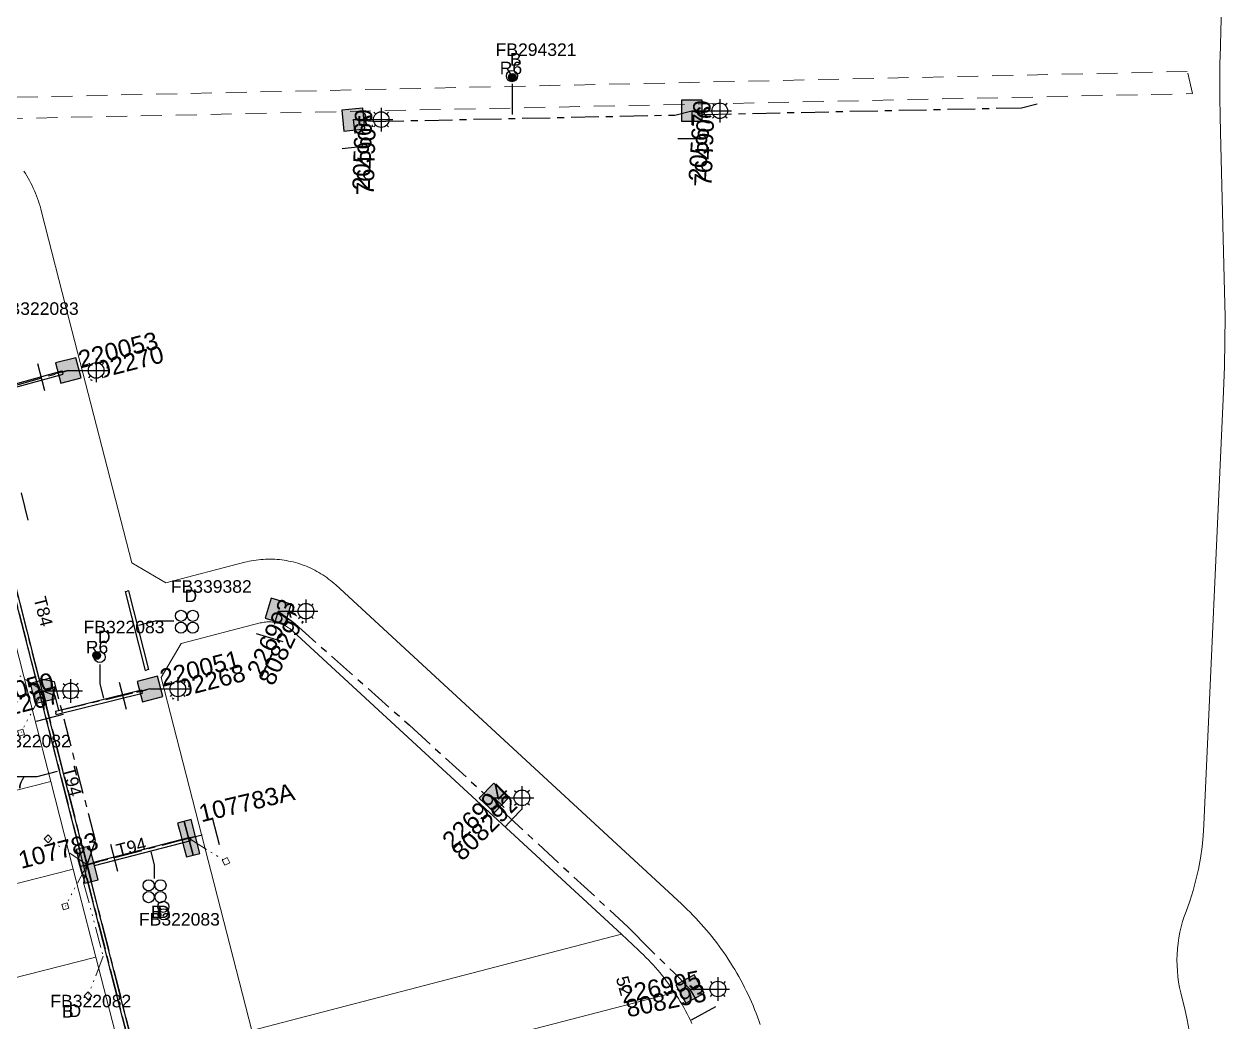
# Model space of a CAD drawing. Header units: metres. Extents: x 307635 to 308805, y 6256169 to 6257356.
# Drawn here: x 308471.6 to 308643.9, y 6256624.1 to 6256767.3 of the extents above; entities that cross this region are included whole.
import ezdxf
from ezdxf.enums import TextEntityAlignment as Align

# ---------------------------------------------------------------- set-up
doc = ezdxf.new("R2010")
doc.units = ezdxf.units.M
for name, pattern in [('Cable Exist UG', [7, 4, -1, 1, -1]), ('Dash', [5, 3, -2]), ('PHANTOMX2', [6.6, 3, -0.75, 0.2, -0.75, 0.2, -0.75, 0.2, -0.75])]:
    doc.linetypes.add(name, pattern=pattern)
doc.layers.get('0').update_dxf_attribs({"color": 6})
doc.layers.get('Defpoints').update_dxf_attribs({"color": 250})
for name, color, linetype, lineweight in [('Cadastre Buildings_SP_EXT', 78, 'Continuous', 15), ('Cadastre Developer_SP_EXT', 98, 'Continuous', 15), ('Cadastre Land Parcels_SP_EXT', 118, 'Continuous', 15), ('Mains_LV_EXT', 163, 'Continuous', 25), ('Mains_SL_EXT', 131, 'Continuous', 25), ('Services_SP_EXT', 42, 'PHANTOMX2', 20)]:
    doc.layers.add(name, color=color, linetype=linetype, lineweight=lineweight)
for name, color, linetype in [('Duct_SP_EXT', 30, 'Continuous'), ('Equip_SP_SL_EXT', 7, 'Continuous'), ('SupportsUG_SP_LV_EXT', 7, 'Continuous'), ('SupportsUG_SP_LV_SL_EXT', 7, 'Continuous')]:
    doc.layers.add(name, color=color, linetype=linetype)
doc.styles.add('COLUMN_LABEL', font='arial.ttf', dxfattribs={"height": 2})
doc.styles.add('iecARIAL', font='arial.ttf', dxfattribs={"height": 2})
doc.styles.add('POLE_LABEL', font='arial.ttf', dxfattribs={"height": 2})
doc.styles.add('SL_LABEL', font='arial.ttf', dxfattribs={"height": 2})
doc.styles.get("Standard").update_dxf_attribs({"font": 'arial.ttf'})

# ---------------------------------------------------------------- blocks, each defined once
blk = doc.blocks.new('COLUMN_EXT')
blk.add_hatch(color=256).paths.add_polyline_path([(1.5, -1.5), (1.5, 1.5), (-1.5, 1.5), (-1.5, -1.5)])
blk.add_lwpolyline([(1.5, 1.5), (-1.5, 1.5), (-1.5, -1.5), (1.5, -1.5)], close=True)
at = {"layer": 'Defpoints', "flags": 128}
for points in [[(0, 0), (0, -2)], [(2, -4), (-2, -4)]]:
    blk.add_lwpolyline(points, dxfattribs=at)
at = {"flags": 9}
for tag, p in [('SUBURB', (-1.81, 1.8)), ('NOTES', (-1.81, 2)), ('COLUMN_TYPE', (-1.81, 0.4)), ('STREETNAME', (-1.81, 1.6)), ('OWNED_BY', (-1.81, 0.6)), ('LOCATION', (-1.81, 1.4)), ('LEGEND', (-1.81, 1.2)), ('USAGE', (-1.81, 1)), ('STATE', (-1.81, 0.8))]:
    blk.add_attdef(tag, text='', height=0.2, rotation=180, dxfattribs=at).set_placement(p, align=Align.MIDDLE_LEFT)
at = {"flags": 1}
blk.add_attdef('Z', (-1.81, 2.35), '', height=0.2, rotation=180, dxfattribs=at)
at = {"flags": 9}
for tag, style, p in [('STRUCTURE_PLANT_NUMBER', 'POLE_LABEL', (-1.81, -0.03)), ('STREET_CODE', 'COLUMN_LABEL', (-1.81, 0.2))]:
    blk.add_attdef(tag, text='', height=0.2, rotation=180, dxfattribs=dict(at, style=style)).set_placement(p, align=Align.MIDDLE_LEFT)
at = {"style": 'COLUMN_LABEL', "width": 0.9, "flags": 8}
blk.add_attdef('ASSET_NUM', text='', height=2, rotation=270, dxfattribs=at).set_placement((2, -4), align=Align.MIDDLE_LEFT)
blk = doc.blocks.new('PILLAR_EXT')
blk.add_hatch(color=256).paths.add_polyline_path([(2.5, -1), (2.5, 1), (-2.5, 1), (-2.5, -1)])
for p, q in [((2.5, 0), (-2.5, 0)), ((0, -1), (0, 1))]:
    blk.add_line(p, q)
at = {"ltscale": 10}
blk.add_line((-2.5, 0), (2.5, 0), dxfattribs=at)
blk.add_lwpolyline([(2.5, 1), (1.25, 1), (-1.25, 1), (-2.5, 1), (-2.5, -1), (2.5, -1)], close=True)
at = {"layer": 'Defpoints'}
for p, q in [((0, 0), (0, -2)), ((2, -4), (-2, -4))]:
    blk.add_line(p, q, dxfattribs=at)
for tag, p, flags in [('STREETNAME', (0, 1.8), 9), ('SUBURB', (0, 2), 1), ('SUPPORT_TYPE', (0, 0.6), 9), ('OWNED_BY', (0, 0.2), 9), ('LOCATION', (0, 1.2), 9), ('LEGEND', (0, 1), 9), ('PARENT', (0, 1.6), 9), ('USAGE', (0, 0.8), 9), ('NOTES', (0, 1.4), 9), ('STATE', (0, 0.4), 9)]:
    blk.add_attdef(tag, p, '', height=0.2, rotation=180, dxfattribs=dict(flags=flags))
at = {"width": 0.9, "flags": 8}
blk.add_attdef('ASSET_NUM', text='', height=2, rotation=270, dxfattribs=at).set_placement((2, -4), align=Align.MIDDLE_LEFT)
blk = doc.blocks.new('DUCT_EXT')
blk.add_circle((0, 0.8), 0.8)
at = {"flags": 1}
blk.add_attdef('Z', (0, 0), '', height=0.2, dxfattribs=at)
at = {"flags": 9}
for tag, p in [('DUCT_CODE', (0, 0)), ('XSECT_TYPE', (0, -0.2)), ('STATE', (0, -0.6)), ('FB_REFERENCE', (0, -0.4)), ('NOTES', (0, -0.8))]:
    blk.add_attdef(tag, text='', height=0.2, dxfattribs=at).set_placement(p, align=Align.MIDDLE_LEFT)
blk = doc.blocks.new('SL_LANTERN_EXT')
at = {"flags": 9}
for tag, p in [('LRATECODE', (-7.4, 0)), ('LOUTREACHVOCAB', (-7.2, 0)), ('LOUTREACH', (-7, 0)), ('LANTNUMBER', (-6.6, 0)), ('LNEW', (-6.4, 0)), ('LMASTVOCAB', (-6.2, 0)), ('LMAST', (-6, 0)), ('LLAMPVOCAB', (-5.8, 0)), ('LLAMP', (-5.6, 0)), ('LEXIST', (-5.4, 0)), ('LCHARGE3PERCENT', (-5.2, 0)), ('LCHARGE3', (-5, 0)), ('LCHARGE2PERCENT', (-4.8, 0)), ('LCHARGE2', (-4.6, 0)), ('LCHARGE1PERCENT', (-4.4, 0)), ('LCHARGE1', (-4.2, 0)), ('LCATEGORY', (-4, 0)), ('LBRACKETVOCAB', (-3.8, 0)), ('LBRACKET', (-3.6, 0)), ('LKINGHEIGHT', (-3.4, 0)), ('CREPLACE', (-3.2, 0)), ('CREMOVE', (-3, 0)), ('CNUMBER', (-2.8, 0)), ('CNEW', (-2.6, 0)), ('CEXIST', (-2.4, 0)), ('USAGE', (-2.2, 0)), ('STATE', (-2, 0)), ('OWNED_BY', (-1.8, 0)), ('ORIENTATION', (-1.6, 0)), ('OPERATING_VOLTAGE', (-1.4, 0)), ('NO_PHASES', (-1.2, 0)), ('LANTERN_TYPE', (-1, 0)), ('LANTERN_PURPOSE', (-0.8, 0)), ('CONTROL_TYPE', (-0.6, 0)), ('CONSTRUCTED_VOLTAGE', (-0.4, 0))]:
    blk.add_attdef(tag, text='', height=0.001, rotation=270, dxfattribs=at).set_placement(p, align=Align.MIDDLE_LEFT)
at = {"style": 'SL_LABEL', "flags": 9}
blk.add_attdef('STREET_CODE', text='', height=0.001, rotation=270, dxfattribs=at).set_placement((0, 0), align=Align.MIDDLE_LEFT)
at = {"flags": 1}
blk.add_attdef('Z', (0, 0), '', height=0.001, rotation=270, dxfattribs=at)
at = {"width": 0.9}
blk.add_attdef('LNUMBER', text='', height=1, dxfattribs=at).set_placement((7, -1), align=Align.MIDDLE_LEFT)
at = {"flags": 9}
for tag, p in [('LREMOVE', (0, -7.6)), ('LREPLACE', (0, -7.8)), ('LTYPE', (0, -8)), ('LTYPEVOCAB', (0, -8.2)), ('LEGEND', (0, -8.4)), ('SUBURB', (0, -8.6)), ('STREETNAME', (0, -8.8)), ('LOCATION', (0, -9)), ('NOTES', (0, -9.2)), ('MAINTAINED_BY', (0, -9.86))]:
    blk.add_attdef(tag, text='', height=0.001, dxfattribs=at).set_placement(p, align=Align.MIDDLE_LEFT)
blk.add_attdef('OPERATED_BY', (0, -9.61), '', height=0.001, dxfattribs=at)
blk.add_wipeout([(5.69, 0), (5.06, -1.06), (4, -1.69), (2.94, -1.06), (2.31, 0), (2.94, 1.06), (4, 1.69), (5.06, 1.06)])
for p, q in [((0, 0), (4, 0)), ((2.94, 1.06), (3.2, 0.8)), ((4, 1.69), (4, 0)), ((5.06, 1.06), (4.8, 0.8)), ((2.94, -1.06), (3.2, -0.8)), ((4, 0), (5.69, 0)), ((4, 0), (4, -1.69)), ((5.06, -1.06), (4.8, -0.8))]:
    blk.add_line(p, q)
blk.add_circle((4, 0), 1.12)
blk = doc.blocks.new('CCP_EXT')
at = {"flags": 9}
for tag, p in [('STATE', (0, -1.8)), ('LIFE_SUPPORT', (0, -1.6)), ('NOTES', (0, -2))]:
    blk.add_attdef(tag, text='', height=0.2, dxfattribs=at).set_placement(p, align=Align.MIDDLE_LEFT)
blk.add_wipeout([(0, 0.57), (0.57, 0), (0, -0.57), (-0.57, 0)])
blk.add_lwpolyline([(-0.57, 0), (0, 0.57), (0.57, 0), (0, -0.57), (-0.57, 0)])
at = {"flags": 1}
blk.add_attdef('Z', (0, 0), '', height=0.2, dxfattribs=at)
at = {"flags": 9}
for tag, p in [('CCP_TYPE', (0, 0)), ('CONSTRUCTED_VOLTAGE', (0, -0.2)), ('OPERATING_VOLTAGE', (0, -0.6)), ('ORIENTATION', (0, -0.8)), ('OWNED_BY', (0, -1)), ('NO_PHASES', (0, -0.4)), ('USAGE', (0, -1.2)), ('LEGEND', (0, -1.4))]:
    blk.add_attdef(tag, text='', height=0.2, dxfattribs=at).set_placement(p, align=Align.MIDDLE_LEFT)
blk = doc.blocks.new('CABLE_LARGE_EXT')
h = blk.add_hatch(color=256)
edge = h.paths.add_edge_path()
edge.add_arc((0, 0.55), 0.55, 0, 360)
blk.add_circle((0, 0.55), 0.55)
at = {"flags": 1}
blk.add_attdef('Z', (0, 0), '', height=0.2, dxfattribs=at)
at = {"flags": 9}
for tag, p in [('COND_CODE', (0, 0)), ('STATE', (0, -0.4)), ('XSECT_SIZE', (0, -0.6)), ('FB_REFERENCE', (0, -0.2)), ('NOTES', (0, -0.8))]:
    blk.add_attdef(tag, text='', height=0.2, dxfattribs=at).set_placement(p, align=Align.MIDDLE_LEFT)

msp = doc.modelspace()

# ---------------------------------------------------------------- linework, layer by layer
at = {"layer": 'Cadastre Land Parcels_SP_EXT', "linetype": 'Continuous'}
for points in [[(308638.75, 6256622.88), (308638.48, 6256624.44), (308638.14, 6256625.99), (308637.75, 6256627.51), (308637.55, 6256628.28), (308637.38, 6256629.05), (308637.25, 6256629.84), (308637.14, 6256630.63), (308637.07, 6256631.43), (308637.02, 6256632.22), (308637.01, 6256633.03), (308637.03, 6256633.82), (308637.08, 6256634.62), (308637.17, 6256635.41), (308637.28, 6256636.2), (308637.43, 6256636.98), (308637.6, 6256637.75), (308637.81, 6256638.51), (308638.05, 6256639.26), (308638.31, 6256639.99), (308638.84, 6256641.47), (308639.32, 6256642.97), (308639.73, 6256644.5), (308640.08, 6256646.06), (308640.38, 6256647.63), (308640.61, 6256649.22), (308640.78, 6256650.82), (308640.88, 6256652.42), (308643.7, 6256714.57), (308643.7, 6256714.57), (308643.83, 6256718.16), (308643.89, 6256721.74), (308643.9, 6256725.33), (308643.83, 6256728.91), (308643.24, 6256751.69), (308643.19, 6256754.15), (308643.16, 6256756.62), (308643.16, 6256759.08), (308643.18, 6256761.54), (308643.23, 6256764), (308643.3, 6256766.46), (308643.4, 6256768.92)], [(308638.75, 6256622.88), (308638.48, 6256624.44), (308638.14, 6256625.99), (308637.75, 6256627.51), (308637.55, 6256628.28), (308637.38, 6256629.05), (308637.25, 6256629.84), (308637.14, 6256630.63), (308637.07, 6256631.43), (308637.02, 6256632.22), (308637.01, 6256633.03), (308637.03, 6256633.82), (308637.08, 6256634.62), (308637.17, 6256635.41), (308637.28, 6256636.2), (308637.43, 6256636.98), (308637.6, 6256637.75), (308637.81, 6256638.51), (308638.05, 6256639.26), (308638.31, 6256639.99), (308638.84, 6256641.47), (308639.32, 6256642.97), (308639.73, 6256644.5), (308640.08, 6256646.06), (308640.38, 6256647.63), (308640.61, 6256649.22), (308640.78, 6256650.82), (308640.88, 6256652.42), (308643.7, 6256714.57), (308643.7, 6256714.57), (308643.83, 6256718.16), (308643.89, 6256721.74), (308643.9, 6256725.33), (308643.83, 6256728.91), (308643.24, 6256751.69), (308643.19, 6256754.15), (308643.16, 6256756.62), (308643.16, 6256759.08), (308643.18, 6256761.54), (308643.23, 6256764), (308643.3, 6256766.46), (308643.4, 6256768.92)], [(308471.55, 6256746.18), (308471.76, 6256745.84), (308471.96, 6256745.5), (308472.16, 6256745.15), (308472.35, 6256744.8), (308472.54, 6256744.45), (308472.72, 6256744.09), (308472.89, 6256743.73), (308473.05, 6256743.36), (308473.2, 6256743), (308473.35, 6256742.63), (308473.49, 6256742.25), (308473.63, 6256741.88), (308473.75, 6256741.5), (308473.87, 6256741.12), (308473.98, 6256740.74), (308474.08, 6256740.35), (308478.07, 6256724.84), (308487.02, 6256689.97), (308491.9, 6256687.11), (308503.24, 6256690.06), (308503.56, 6256690.14), (308503.89, 6256690.21), (308504.22, 6256690.27), (308504.55, 6256690.33), (308504.88, 6256690.38), (308505.21, 6256690.42), (308505.55, 6256690.46), (308505.88, 6256690.48), (308506.21, 6256690.5), (308506.55, 6256690.51), (308506.88, 6256690.51), (308507.22, 6256690.51), (308507.55, 6256690.49), (308507.89, 6256690.47), (308508.22, 6256690.44), (308508.55, 6256690.4), (308508.88, 6256690.36), (308509.21, 6256690.3), (308509.54, 6256690.24), (308509.87, 6256690.17), (308510.2, 6256690.1), (308510.52, 6256690.01), (308510.84, 6256689.92), (308511.16, 6256689.82), (308511.47, 6256689.71), (308511.79, 6256689.6), (308512.1, 6256689.48), (308512.41, 6256689.35), (308512.71, 6256689.21), (308513.01, 6256689.07), (308513.31, 6256688.91), (308513.6, 6256688.76), (308513.89, 6256688.59), (308514.18, 6256688.42), (308514.46, 6256688.24), (308514.74, 6256688.05), (308515.01, 6256687.86), (308515.28, 6256687.66), (308515.54, 6256687.46), (308515.8, 6256687.25), (308516.05, 6256687.03), (308516.3, 6256686.81), (308565.9, 6256641.06), (308566.32, 6256640.66), (308566.74, 6256640.26), (308567.15, 6256639.85), (308567.56, 6256639.44), (308567.96, 6256639.02), (308568.36, 6256638.59), (308568.75, 6256638.16), (308569.13, 6256637.73), (308569.51, 6256637.29), (308569.88, 6256636.84), (308570.25, 6256636.39), (308570.61, 6256635.94), (308570.96, 6256635.48), (308571.31, 6256635.01), (308571.65, 6256634.54), (308571.98, 6256634.07), (308572.31, 6256633.59), (308572.63, 6256633.11), (308572.95, 6256632.62), (308573.25, 6256632.13), (308573.55, 6256631.63), (308573.85, 6256631.13), (308574.14, 6256630.63), (308574.42, 6256630.12), (308574.69, 6256629.61), (308574.96, 6256629.09), (308575.21, 6256628.58), (308575.47, 6256628.05), (308575.71, 6256627.53), (308575.95, 6256627), (308576.18, 6256626.47), (308576.4, 6256625.93), (308576.62, 6256625.39), (308576.83, 6256624.85), (308577.03, 6256624.31), (308577.22, 6256623.76)], [(308471.55, 6256746.18), (308471.76, 6256745.84), (308471.96, 6256745.5), (308472.16, 6256745.15), (308472.35, 6256744.8), (308472.54, 6256744.45), (308472.72, 6256744.09), (308472.89, 6256743.73), (308473.05, 6256743.36), (308473.2, 6256743), (308473.35, 6256742.63), (308473.49, 6256742.25), (308473.63, 6256741.88), (308473.75, 6256741.5), (308473.87, 6256741.12), (308473.98, 6256740.74), (308474.08, 6256740.35), (308478.07, 6256724.84), (308487.02, 6256689.97), (308491.9, 6256687.11), (308503.24, 6256690.06), (308503.56, 6256690.14), (308503.89, 6256690.21), (308504.22, 6256690.27), (308504.55, 6256690.33), (308504.88, 6256690.38), (308505.21, 6256690.42), (308505.55, 6256690.46), (308505.88, 6256690.48), (308506.21, 6256690.5), (308506.55, 6256690.51), (308506.88, 6256690.51), (308507.22, 6256690.51), (308507.55, 6256690.49), (308507.89, 6256690.47), (308508.22, 6256690.44), (308508.55, 6256690.4), (308508.88, 6256690.36), (308509.21, 6256690.3), (308509.54, 6256690.24), (308509.87, 6256690.17), (308510.2, 6256690.1), (308510.52, 6256690.01), (308510.84, 6256689.92), (308511.16, 6256689.82), (308511.47, 6256689.71), (308511.79, 6256689.6), (308512.1, 6256689.48), (308512.41, 6256689.35), (308512.71, 6256689.21), (308513.01, 6256689.07), (308513.31, 6256688.91), (308513.6, 6256688.76), (308513.89, 6256688.59), (308514.18, 6256688.42), (308514.46, 6256688.24), (308514.74, 6256688.05), (308515.01, 6256687.86), (308515.28, 6256687.66), (308515.54, 6256687.46), (308515.8, 6256687.25), (308516.05, 6256687.03), (308516.3, 6256686.81), (308565.9, 6256641.06), (308566.32, 6256640.66), (308566.74, 6256640.26), (308567.15, 6256639.85), (308567.56, 6256639.44), (308567.96, 6256639.02), (308568.36, 6256638.59), (308568.75, 6256638.16), (308569.13, 6256637.73), (308569.51, 6256637.29), (308569.88, 6256636.84), (308570.25, 6256636.39), (308570.61, 6256635.94), (308570.96, 6256635.48), (308571.31, 6256635.01), (308571.65, 6256634.54), (308571.98, 6256634.07), (308572.31, 6256633.59), (308572.63, 6256633.11), (308572.95, 6256632.62), (308573.25, 6256632.13), (308573.55, 6256631.63), (308573.85, 6256631.13), (308574.14, 6256630.63), (308574.42, 6256630.12), (308574.69, 6256629.61), (308574.96, 6256629.09), (308575.21, 6256628.58), (308575.47, 6256628.05), (308575.71, 6256627.53), (308575.95, 6256627), (308576.18, 6256626.47), (308576.4, 6256625.93), (308576.62, 6256625.39), (308576.83, 6256624.85), (308577.03, 6256624.31), (308577.22, 6256623.76)]]:
    msp.add_lwpolyline(points, dxfattribs=at)
for points in [[(308472.17, 6256671.22), (308468.94, 6256683.81), (308439.8, 6256676.39), (308440.3, 6256674.45), (308442.78, 6256664.76), (308443.03, 6256663.79), (308472.17, 6256671.22)], [(308475.4, 6256658.62), (308472.17, 6256671.22), (308443.03, 6256663.79), (308445.27, 6256655.07), (308446.26, 6256651.21), (308475.4, 6256658.62)], [(308478.64, 6256646.02), (308475.4, 6256658.62), (308446.26, 6256651.21), (308447.76, 6256645.38), (308449.5, 6256638.61), (308478.64, 6256646.02)], [(308481.87, 6256633.42), (308478.64, 6256646.02), (308449.5, 6256638.61), (308450.25, 6256635.69), (308452.73, 6256626), (308481.87, 6256633.42)], [(308564.91, 6256628.36), (308564.64, 6256628.78), (308564.35, 6256629.19), (308564.06, 6256629.59), (308563.76, 6256629.99), (308563.45, 6256630.39), (308563.14, 6256630.78), (308562.83, 6256631.17), (308562.51, 6256631.55), (308562.18, 6256631.93), (308561.85, 6256632.3), (308561.51, 6256632.67), (308561.16, 6256633.04), (308560.81, 6256633.39), (308560.46, 6256633.75), (308560.1, 6256634.09), (308559.73, 6256634.44), (308557.28, 6256636.7), (308504.24, 6256622.91), (308506.72, 6256613.23), (308564.91, 6256628.36)], [(308485.73, 6256618.41), (308481.87, 6256633.42), (308452.73, 6256626), (308456.59, 6256610.99), (308485.73, 6256618.41)]]:
    msp.add_lwpolyline(points, close=True, dxfattribs=at)
at = {"layer": 'Duct_SP_EXT'}
for p, q in [((308464.78, 6256714.12), (308477.05, 6256717.51)), ((308486.12, 6256685.85), (308486.36, 6256685.91)), ((308486.59, 6256685.97), (308486.36, 6256685.91)), ((308488.44, 6256671.74), (308488.5, 6256671.5)), ((308488.55, 6256671.27), (308488.5, 6256671.5)), ((308481.58, 6256647.03), (308495.42, 6256650.63)), ((308495.42, 6256650.63), (308495.48, 6256650.4)), ((308495.54, 6256650.17), (308495.48, 6256650.4)), ((308481.7, 6256646.57), (308495.54, 6256650.17)), ((308481.58, 6256647.03), (308481.64, 6256646.8)), ((308480.15, 6256646.46), (308480.38, 6256646.52)), ((308480.15, 6256646.46), (308480.38, 6256646.52)), ((308480.62, 6256646.58), (308480.38, 6256646.52)), ((308480.62, 6256646.58), (308480.38, 6256646.52)), ((308481.7, 6256646.57), (308481.64, 6256646.8))]:
    msp.add_line(p, q, dxfattribs=at)
for points in [[(308541.63, 6256758.7), (308541.63, 6256756.56), (308541.6, 6256754.27)], [(308493.05, 6256681.59), (308490.39, 6256681.59), (308488.01, 6256680.98)], [(308482.43, 6256675.39), (308482.43, 6256672.63), (308482.97, 6256670.55)], [(308470.47, 6256659.34), (308473.46, 6256659.34), (308476.39, 6256660.11)], [(308490.27, 6256644.68), (308490.27, 6256646.68), (308489.81, 6256648.51)]]:
    msp.add_lwpolyline(points, dxfattribs=at)
at = {"layer": 'Mains_LV_EXT', "linetype": 'Cable Exist UG'}
msp.add_lwpolyline([(308495.21, 6256650.47), (308480.63, 6256646.64)], dxfattribs=at)

# ---------------------------------------------------------------- block references
at = {"layer": 'Duct_SP_EXT'}
for name, p in [('DUCT_EXT', (308541.58, 6256758.99)), ('CABLE_LARGE_EXT', (308541.64, 6256759.05)), ('DUCT_EXT', (308494.09, 6256681.58)), ('DUCT_EXT', (308495.79, 6256681.58)), ('DUCT_EXT', (308494.09, 6256679.88)), ('DUCT_EXT', (308495.79, 6256679.88)), ('CABLE_LARGE_EXT', (308481.98, 6256676.14)), ('DUCT_EXT', (308482.42, 6256675.67))]:
    msp.add_blockref(name, p, dxfattribs=at)
at = {"layer": 'Duct_SP_EXT', "rotation": 269.9917529467332}
for p in [(308488.65, 6256643.73), (308490.35, 6256643.73), (308488.65, 6256642.03), (308490.35, 6256642.03), (308490.75, 6256640.64), (308490.79, 6256639.57)]:
    msp.add_blockref('DUCT_EXT', p, dxfattribs=at)
at = {"layer": 'SupportsUG_SP_LV_EXT'}
ref = msp.add_blockref('PILLAR_EXT', (308467.75, 6256697.12), dxfattribs=dict(at, rotation=103.5560253146068))
ref.add_attrib('ASSET_NUM', '107784', dxfattribs={"layer": '0', "height": 2.5, "rotation": 13.556, "style": 'iecARIAL'}).set_placement((308469.25, 6256700.62), align=Align.MIDDLE_RIGHT)
at = {"layer": 'SupportsUG_SP_LV_SL_EXT'}
ref = msp.add_blockref('COLUMN_EXT', (308567.4, 6256754.82), dxfattribs=at)
ref.add_attrib('ASSET_NUM', '764906', dxfattribs={"layer": '0', "height": 2.5, "rotation": 87.906, "style": 'COLUMN_LABEL'}).set_placement((308569.4, 6256755.57), align=Align.MIDDLE_RIGHT)
ref = msp.add_blockref('COLUMN_EXT', (308518.82, 6256753.56), dxfattribs=dict(at, rotation=5.71059288529348))
ref.add_attrib('ASSET_NUM', '764905', dxfattribs={"layer": '0', "height": 2.5, "rotation": 88.4039, "style": 'COLUMN_LABEL'}).set_placement((308520.82, 6256754.31), align=Align.MIDDLE_RIGHT)
ref = msp.add_blockref('COLUMN_EXT', (308477.92, 6256717.58), dxfattribs=dict(at, rotation=284.3717737618925))
ref.add_attrib('ASSET_NUM', '792270', dxfattribs={"layer": '0', "height": 2.5, "rotation": 14.3718, "style": 'COLUMN_LABEL'}).set_placement((308479.92, 6256718.33), align=Align.TOP_LEFT)
ref = msp.add_blockref('COLUMN_EXT', (308508.02, 6256683.05), dxfattribs=dict(at, rotation=343.1378459367122))
ref.add_attrib('ASSET_NUM', '808291', dxfattribs={"layer": '0', "height": 2.5, "rotation": 64.8442, "style": 'COLUMN_LABEL'}).set_placement((308510.02, 6256683.8), align=Align.TOP_RIGHT)
ref = msp.add_blockref('COLUMN_EXT', (308489.64, 6256671.89), dxfattribs=dict(at, rotation=284.3717736326648))
ref.add_attrib('ASSET_NUM', '792268', dxfattribs={"layer": '0', "height": 2.5, "rotation": 14.3718, "style": 'COLUMN_LABEL'}).set_placement((308491.64, 6256672.64), align=Align.TOP_LEFT)
ref = msp.add_blockref('COLUMN_EXT', (308474.26, 6256671.61), dxfattribs=dict(at, rotation=14.46897700509683))
ref.add_attrib('ASSET_NUM', '792267', dxfattribs={"layer": '0', "height": 2.5, "rotation": 14.469, "style": 'COLUMN_LABEL'}).set_placement((308476.26, 6256672.36), align=Align.TOP_RIGHT)
ref = msp.add_blockref('COLUMN_EXT', (308539.02, 6256656.27), dxfattribs=dict(at, rotation=46.45600219959548))
ref.add_attrib('ASSET_NUM', '808292', dxfattribs={"layer": '0', "height": 2.5, "rotation": 44.3839, "style": 'COLUMN_LABEL'}).set_placement((308541.02, 6256657.02), align=Align.TOP_RIGHT)
ref = msp.add_blockref('COLUMN_EXT', (308567.13, 6256628.85), dxfattribs=dict(at, rotation=28.76210539634593))
ref.add_attrib('ASSET_NUM', '808293', dxfattribs={"layer": '0', "height": 2.5, "rotation": 11.8082, "style": 'COLUMN_LABEL'}).set_placement((308569.13, 6256629.6), align=Align.TOP_RIGHT)

# ---------------------------------------------------------------- texts
at = {"layer": 'Cadastre Land Parcels_SP_EXT'}
msp.add_text('52', height=1.8, rotation=285.7502, dxfattribs=at).set_placement((308556.48, 6256630.41))
at = {"layer": 'Duct_SP_EXT'}
for s, p in [('FB294321', (308539.24, 6256762.69)), ('B', (308541.29, 6256761.29)), ('R6', (308539.83, 6256760.06)), ('FB322083', (308467.81, 6256725.55)), ('FB339382', (308492.64, 6256685.69)), ('D', (308494.59, 6256684.34)), ('FB322083', (308480.12, 6256679.87)), ('D', (308482.17, 6256678.47)), ('R6', (308480.44, 6256676.99)), ('FB322082', (308466.67, 6256663.51)), ('U97', (308467.17, 6256657.62)), ('B', (308489.77, 6256639.02)), ('D', (308490.67, 6256639.02)), ('FB322083', (308488.07, 6256637.95)), ('FB322082', (308475.35, 6256626.22)), ('B', (308477.01, 6256624.75)), ('D', (308477.95, 6256624.82))]:
    msp.add_text(s, height=1.8, dxfattribs=at).set_placement(p)
at = {"layer": 'Mains_LV_EXT'}
for s, rotation, p in [('T84', 284.3239, (308472.93, 6256684.88)), ('T94', 284.469, (308477.09, 6256660.5)), ('T94', 14.7045, (308485.08, 6256647.81))]:
    msp.add_text(s, height=1.8, rotation=rotation, dxfattribs=at).set_placement(p)

# ---------------------------------------------------------------- next in the draw order: block references
at = {"layer": 'Equip_SP_SL_EXT'}
ref = msp.add_blockref('SL_LANTERN_EXT', (308567.4, 6256754.82), dxfattribs=at)
ref.add_attrib('ASSET_NUM', '205670', dxfattribs={"layer": '0', "height": 2.5, "rotation": 86.3129, "style": 'iecARIAL'}).set_placement((308568.9, 6256756.32), align=Align.MIDDLE_RIGHT)
ref = msp.add_blockref('SL_LANTERN_EXT', (308518.82, 6256753.56), dxfattribs=at)
ref.add_attrib('ASSET_NUM', '205669', dxfattribs={"layer": '0', "height": 2.5, "rotation": 88.0663, "style": 'iecARIAL'}).set_placement((308520.32, 6256755.06), align=Align.MIDDLE_RIGHT)
ref = msp.add_blockref('SL_LANTERN_EXT', (308477.92, 6256717.58), dxfattribs=at)
ref.add_attrib('ASSET_NUM', '220053', dxfattribs={"layer": '0', "height": 2.5, "rotation": 14.3718, "style": 'iecARIAL'}).set_placement((308479.42, 6256719.08), align=Align.MIDDLE_LEFT)
ref = msp.add_blockref('SL_LANTERN_EXT', (308508.02, 6256683.05), dxfattribs=at)
ref.add_attrib('ASSET_NUM', '226993', dxfattribs={"layer": '0', "height": 2.5, "rotation": 64.8442, "style": 'iecARIAL'}).set_placement((308509.52, 6256684.55), align=Align.MIDDLE_RIGHT)
ref = msp.add_blockref('SL_LANTERN_EXT', (308489.64, 6256671.89), dxfattribs=at)
ref.add_attrib('ASSET_NUM', '220051', dxfattribs={"layer": '0', "height": 2.5, "rotation": 14.3718, "style": 'iecARIAL'}).set_placement((308491.14, 6256673.39), align=Align.MIDDLE_LEFT)
ref = msp.add_blockref('SL_LANTERN_EXT', (308474.26, 6256671.61), dxfattribs=at)
ref.add_attrib('ASSET_NUM', '220050', dxfattribs={"layer": '0', "height": 2.5, "rotation": 14.469, "style": 'iecARIAL'}).set_placement((308475.76, 6256673.11), align=Align.MIDDLE_RIGHT)
ref = msp.add_blockref('SL_LANTERN_EXT', (308539.02, 6256656.27), dxfattribs=at)
ref.add_attrib('ASSET_NUM', '226994', dxfattribs={"layer": '0', "height": 2.5, "rotation": 44.3839, "style": 'iecARIAL'}).set_placement((308540.52, 6256657.77), align=Align.MIDDLE_RIGHT)
ref = msp.add_blockref('SL_LANTERN_EXT', (308567.13, 6256628.85), dxfattribs=at)
ref.add_attrib('ASSET_NUM', '226995', dxfattribs={"layer": '0', "height": 2.5, "rotation": 11.8082, "style": 'iecARIAL'}).set_placement((308568.63, 6256630.35), align=Align.MIDDLE_RIGHT)
at = {"layer": 'Services_SP_EXT'}
for p, rotation in [((308471.15, 6256665.64), 62.46897716433062), ((308500.54, 6256647.15), 251.7546735333272), ((308477.5, 6256640.72), 62.42228499097199)]:
    msp.add_blockref('CCP_EXT', p, dxfattribs=dict(at, rotation=rotation))
for p in [(308475.01, 6256650.4), (308480.75, 6256627.88)]:
    msp.add_blockref('CCP_EXT', p, dxfattribs=at)

# ---------------------------------------------------------------- next in the draw order: linework, layer by layer
at = {"layer": 'Cadastre Buildings_SP_EXT', "linetype": 'Continuous'}
msp.add_lwpolyline([(308557.28, 6256636.7), (308510.14, 6256680.19), (308510, 6256680.31), (308509.85, 6256680.43), (308509.69, 6256680.55), (308509.54, 6256680.66), (308509.37, 6256680.77), (308509.21, 6256680.86), (308509.04, 6256680.95), (308508.87, 6256681.04), (308508.69, 6256681.12), (308508.51, 6256681.19), (308508.33, 6256681.25), (308508.15, 6256681.31), (308507.96, 6256681.36), (308507.77, 6256681.4), (308507.58, 6256681.44), (308507.39, 6256681.47), (308507.2, 6256681.49), (308507.01, 6256681.5), (308506.81, 6256681.51), (308506.62, 6256681.51), (308506.43, 6256681.5), (308506.23, 6256681.48), (308506.04, 6256681.46), (308505.85, 6256681.43), (308505.66, 6256681.39), (308505.47, 6256681.35), (308494.14, 6256678.4), (308491.24, 6256673.52), (308504.24, 6256622.91), (308557.28, 6256636.7)], close=True, dxfattribs=at)
msp.add_lwpolyline([(308567.41, 6256623.91), (308567.19, 6256624.37), (308566.96, 6256624.83), (308566.73, 6256625.29), (308566.49, 6256625.74), (308566.25, 6256626.19), (308565.99, 6256626.63), (308565.73, 6256627.07), (308565.47, 6256627.5), (308565.19, 6256627.94), (308564.91, 6256628.36), (308506.72, 6256613.23)], dxfattribs=at)
at = {"layer": 'Cadastre Developer_SP_EXT', "linetype": 'Dash'}
msp.add_lwpolyline([(308639.22, 6256757.28), (308638.49, 6256760.45), (308458.36, 6256756.49), (308458.36, 6256753.46), (308639.22, 6256757.28)], close=True, dxfattribs=at)
at = {"layer": 'Duct_SP_EXT'}
for p, q in [((308477.05, 6256717.51), (308477.11, 6256717.28)), ((308464.9, 6256713.66), (308477.18, 6256717.04)), ((308477.18, 6256717.04), (308477.11, 6256717.28)), ((308474.23, 6256671.52), (308467.73, 6256696.89)), ((308473.77, 6256671.4), (308467.26, 6256696.77)), ((308489.01, 6256674.56), (308486.12, 6256685.85)), ((308489.48, 6256674.68), (308486.59, 6256685.97)), ((308489.01, 6256674.56), (308489.25, 6256674.62)), ((308489.48, 6256674.68), (308489.25, 6256674.62)), ((308473.77, 6256671.4), (308474, 6256671.46)), ((308473.77, 6256671.4), (308474, 6256671.46)), ((308480.15, 6256646.46), (308473.77, 6256671.4)), ((308474.23, 6256671.52), (308474, 6256671.46)), ((308474.23, 6256671.52), (308474, 6256671.46)), ((308480.62, 6256646.58), (308474.23, 6256671.52)), ((308476.07, 6256668.71), (308488.44, 6256671.74)), ((308476.19, 6256668.24), (308488.55, 6256671.27)), ((308476.07, 6256668.71), (308476.13, 6256668.48)), ((308476.19, 6256668.24), (308476.13, 6256668.48)), ((308487.25, 6256618.72), (308480.15, 6256646.46)), ((308487.72, 6256618.84), (308480.62, 6256646.58))]:
    msp.add_line(p, q, dxfattribs=at)
at = {"layer": 'Mains_LV_EXT', "linetype": 'Cable Exist UG'}
for points in [[(308480.63, 6256646.64), (308481.83, 6256650.14), (308481.83, 6256650.14), (308475.93, 6256672.93), (308475.93, 6256672.93), (308473.72, 6256673.32), (308467.75, 6256697.12)], [(308480.62, 6256646.68), (308474.26, 6256671.61)], [(308493.98, 6256594.34), (308493.14, 6256597.64), (308493.14, 6256597.64), (308488.17, 6256617.08), (308489.23, 6256618.28), (308488.7, 6256620.3), (308487.23, 6256620.78), (308480.63, 6256646.64)]]:
    msp.add_lwpolyline(points, dxfattribs=at)
at = {"layer": 'Mains_SL_EXT', "linetype": 'Cable Exist UG'}
for points in [[(308567.4, 6256754.82), (308569.08, 6256754.3), (308569.08, 6256754.3), (308614.68, 6256755.26), (308616.97, 6256755.84)], [(308518.82, 6256753.56), (308522.07, 6256753.3), (308522.07, 6256753.3), (308564.94, 6256754.21), (308567.4, 6256754.82)], [(308463.52, 6256713.55), (308477.92, 6256717.58)], [(308474.59, 6256670.26), (308473.65, 6256672.02), (308473.65, 6256672.02), (308467.81, 6256694.8), (308469.41, 6256696.63), (308469.41, 6256696.63), (308465.27, 6256712.77), (308463.52, 6256713.55)], [(308474.26, 6256671.61), (308475.98, 6256670.94), (308475.98, 6256670.94), (308476.5, 6256668.78), (308489.64, 6256671.89)], [(308487.78, 6256618.93), (308486.71, 6256621), (308486.71, 6256621), (308480.66, 6256644.64), (308479.91, 6256645.37), (308479.35, 6256647.44), (308479.67, 6256648.5), (308474.46, 6256668.89), (308474.26, 6256671.61)]]:
    msp.add_lwpolyline(points, dxfattribs=at)
for points in [[(308508.02, 6256683.05), (308509.7, 6256681.79), (308509.7, 6256681.79, -0.034656), (308510.42, 6256681.26), (308510.42, 6256681.26), (308510.46, 6256681.22), (308526.89, 6256666.68), (308537.8, 6256656.72), (308539.02, 6256656.27)], [(308539.02, 6256656.27), (308540.18, 6256654.4), (308540.18, 6256654.4), (308558.28, 6256637.71), (308559.25, 6256636.7), (308559.25, 6256636.7, 0.007268), (308565.49, 6256630.56), (308565.49, 6256630.56), (308567.13, 6256628.85)]]:
    msp.add_lwpolyline(points, format="xyb", dxfattribs=at)
at = {"layer": 'Services_SP_EXT'}
for points in [[(308474.26, 6256671.61), (308468.65, 6256675.32)], [(308474.26, 6256671.61), (308471.15, 6256665.64)], [(308480.62, 6256646.68), (308475.01, 6256650.4)], [(308495.21, 6256650.47), (308500.54, 6256647.15)], [(308480.62, 6256646.68), (308477.5, 6256640.72)], [(308480.62, 6256646.68), (308480.12, 6256644.09), (308482.93, 6256633.56), (308480.75, 6256627.88)]]:
    msp.add_lwpolyline(points, dxfattribs=at)

# ---------------------------------------------------------------- next in the draw order: block references
at = {"layer": 'SupportsUG_SP_LV_EXT'}
ref = msp.add_blockref('PILLAR_EXT', (308495.21, 6256650.47), dxfattribs=dict(at, rotation=104.8988549235697))
ref.add_attrib('ASSET_NUM', '107783A', dxfattribs={"layer": '0', "height": 2.5, "rotation": 13.4517, "style": 'iecARIAL'}).set_placement((308496.71, 6256653.97), align=Align.MIDDLE_LEFT)
ref = msp.add_blockref('PILLAR_EXT', (308480.62, 6256646.68), dxfattribs=dict(at, rotation=104.4222850892221))
ref.add_attrib('ASSET_NUM', '107783', dxfattribs={"layer": '0', "height": 2.5, "rotation": 14.4223, "style": 'iecARIAL'}).set_placement((308482.12, 6256650.18), align=Align.MIDDLE_RIGHT)

doc.saveas('drawing.dxf')
